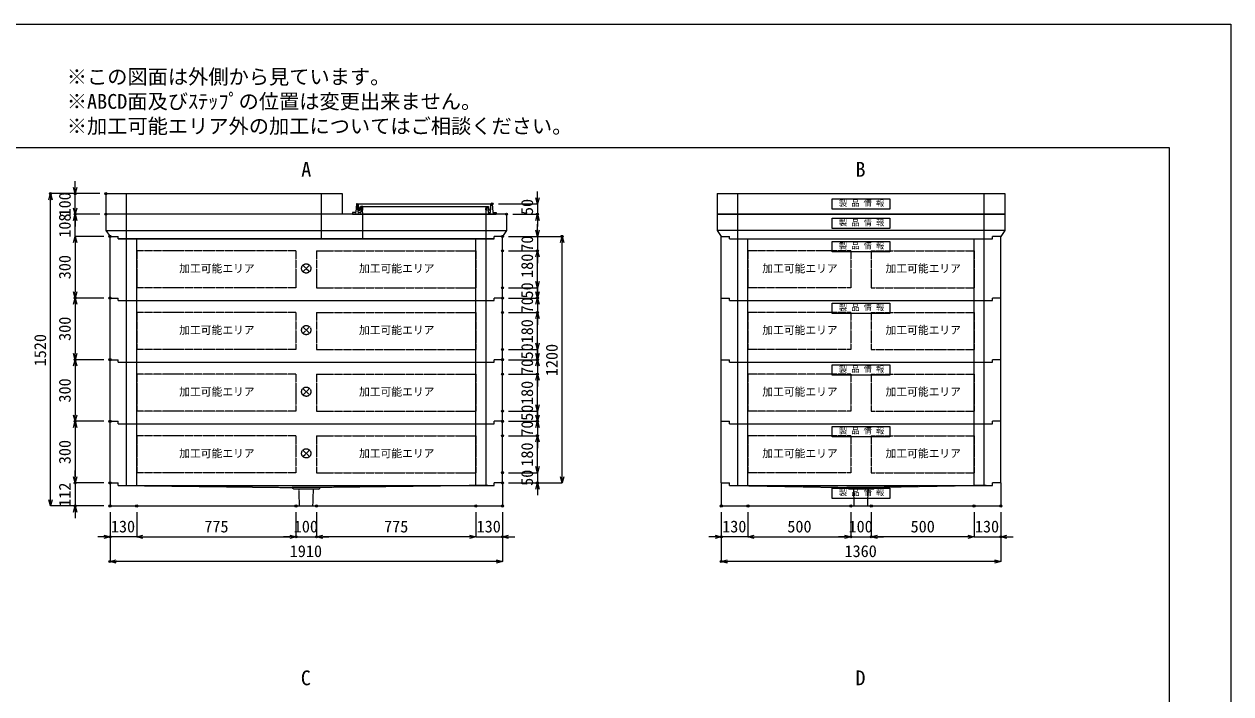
# Model space of a CAD drawing. Units: millimetres, scale not verified. Extents: x -4455 to 4455, y -3150 to 3150.
# Drawn here: x -1418 to 4455, y -109 to 3150 of the extents above; entities that cross this region are included whole.
import ezdxf
from ezdxf.enums import TextEntityAlignment as Align

# ---------------------------------------------------------------- set-up
doc = ezdxf.new("R2010")
doc.units = ezdxf.units.MM
doc.header["$LTSCALE"] = 20
doc.header["$PDMODE"] = 32
doc.header["$PDSIZE"] = 10
doc.linetypes.add('LONG_DASHED1', pattern=[7, 6, -1])
doc.linetypes.add('LONG_DOUBLE_CHAIN', pattern=[21.8, 18, -1, 0.6, -0.6, 0.6, -1])
for name, color, linetype, lineweight in [('0-0_D-TTL', 7, 'Continuous', 9), ('0-1_Defpoints', 7, 'Continuous', 9), ('0-3_D-TTL-TXT', 7, 'Continuous', 9), ('0-4_D-STR-TXT', 7, 'Continuous', 9), ('0-5_D-STR-DIM', 3, 'Continuous', 9), ('0-6_0', 7, 'Continuous', 9), ('0-7_D-STR', 7, 'Continuous', 9), ('0-8_D-STR-STR1', 7, 'LONG_DASHED1', 9), ('0-9_D-STR-STR5', 1, 'LONG_DOUBLE_CHAIN', 9), ('0-B_D-STR-STR4', 134, 'Continuous', 9)]:
    doc.layers.add(name, color=color, linetype=linetype, lineweight=lineweight)
doc.styles.add('ＭＳ ゴシック', font='')
doc.styles.get('ＭＳ ゴシック').set_extended_font_data('MS Gothic')

# ---------------------------------------------------------------- blocks, each defined once
blk = doc.blocks.new('A$C4DE05FD1')
at = {"layer": '0-0_D-TTL', "color": 134}
for p, q in [((4000, 76000), (114800, 76000)), ((114800, 76000), (114800, 4000))]:
    blk.add_line(p, q, dxfattribs=at)
at = {"layer": '0-1_Defpoints', "color": 134}
for p, q in [((0, 84000), (118800, 84000)), ((118800, 84000), (118800, 0))]:
    blk.add_line(p, q, dxfattribs=at)
at = {"layer": '0-3_D-TTL-TXT', "style": 'ＭＳ ゴシック'}
for s, p in [('※この図面は外側から見ています。', (43260.9, 79815.7)), ('※ABCD面及びｽﾃｯﾌﾟの位置は変更出来ません。', (43260.9, 78215.7)), ('※加工可能エリア外の加工についてはご相談ください。', (43260.9, 76615.7))]:
    blk.add_text(s, height=962.2, dxfattribs=at).set_placement(p, align=Align.BOTTOM_LEFT)
blk = doc.blocks.new('A$C31CA379A')
at = {"layer": '0-4_D-STR-TXT', "style": 'ＭＳ ゴシック'}
for s, p in [('A', (-325.9, -2190.5)), ('B', (35638.6, -2190.5)), ('C', (-351.4, -35190.5)), ('D', (35638.6, -35190.5))]:
    blk.add_text(s, height=962.2, dxfattribs=at).set_placement(p, align=Align.BOTTOM_LEFT)
blk = doc.blocks.new('A$C65632407')
at = {"layer": '0-7_D-STR', "linetype": 'LONG_DASHED1'}
for p, q in [((-9500, 0), (-9500, 2000)), ((9500, 0), (9500, 2000))]:
    blk.add_line(p, q, dxfattribs=at)
at = {"layer": '0-7_D-STR'}
blk.add_line((11500, 2000), (11500, 0), dxfattribs=at)
blk.add_lwpolyline([(11500, 2000), (-11500, 2000), (-11500, 0), (11500, 0)], dxfattribs=at)
blk = doc.blocks.new('A$C0EB83927')
at = {"layer": '0-7_D-STR'}
for p, q in [((-19100, 240), (-19100, -2000)), ((-19100, 240), (-18300, 240)), ((-18300, 0), (-18300, 240)), ((18300, 0), (-18300, 0)), ((19100, 240), (18300, 240)), ((18300, 0), (18300, 240)), ((19100, 240), (19100, -2000)), ((19100, -2000), (-19100, -2000))]:
    blk.add_line(p, q, dxfattribs=at)
at = {"layer": '0-7_D-STR', "linetype": 'LONG_DASHED1'}
for p, q in [((-17680, 0), (-1400, -200)), ((17680, 0), (1400, -200)), ((-1200, -380), (-1400, -200)), ((-1400, -200), (1400, -200)), ((-1200, -380), (1200, -380)), ((-653.3, -2000), (-705, -380)), ((653.3, -2000), (705, -380)), ((1200, -380), (1400, -200))]:
    blk.add_line(p, q, dxfattribs=at)
blk = doc.blocks.new('_Open30')
at = {"layer": '0-6_0'}
blk.add_line((0, 0), (-20, 0), dxfattribs=at)
blk.add_lwpolyline([(-20, 5.36), (0, 0), (-20, -5.36)], dxfattribs=at)
blk = doc.blocks.new('A$C3FC15DFF')
at = {"layer": '0-8_D-STR-STR1', "linetype": 'Continuous'}
blk.add_lwpolyline([(-2820, 0), (2820, 0), (2820, -1000), (-2820, -1000)], close=True, dxfattribs=at)
at = {"layer": '0-8_D-STR-STR1', "style": 'ＭＳ ゴシック'}
blk.add_text('製 品 情 報', height=577.3, dxfattribs=at).set_placement((-2149.6, -882.5), align=Align.BOTTOM_LEFT)
blk = doc.blocks.new('A$C08DA0B1C')
at = {"layer": '0-7_D-STR'}
blk.add_line((-14000, 2000), (-14000, 0), dxfattribs=at)
at = {"layer": '0-7_D-STR', "linetype": 'LONG_DASHED1'}
for p, q in [((-12000, 0), (-12000, 2000)), ((12000, 0), (12000, 2000))]:
    blk.add_line(p, q, dxfattribs=at)
at = {"layer": '0-7_D-STR'}
blk.add_lwpolyline([(-14000, 2000), (14000, 2000), (14000, 0), (-14000, 0)], dxfattribs=at)
at = {"layer": '0-8_D-STR-STR1'}
blk.add_blockref('A$C3FC15DFF', (0, 1500), dxfattribs=at)
blk = doc.blocks.new('A$C2CAB0034')
at = {"layer": '0-7_D-STR', "linetype": 'LONG_DASHED1'}
for p, q in [((-12000, 0), (-12000, 2400)), ((12000, 0), (12000, 2400))]:
    blk.add_line(p, q, dxfattribs=at)
at = {"layer": '0-7_D-STR'}
for p, q in [((14000, 820), (-14000, 820)), ((-13600, 240), (-12800, 240)), ((-12800, 0), (-12800, 240)), ((13600, 240), (12800, 240))]:
    blk.add_line(p, q, dxfattribs=at)
for points in [[(-14000, 2400), (14000, 2400), (14000, 820), (13600, 240)], [(-14000, 2400), (-14000, 820), (-13600, 240)], [(-12800, 0), (12800, 0), (12800, 240)]]:
    blk.add_lwpolyline(points, dxfattribs=at)
at = {"layer": '0-8_D-STR-STR1'}
blk.add_blockref('A$C3FC15DFF', (0, 2000), dxfattribs=at)
blk = doc.blocks.new('A$C35A123D8')
at = {"layer": '0-7_D-STR'}
for p, q in [((-13600, 240), (-13600, -2000)), ((-13600, 240), (-12800, 240)), ((-12800, 0), (-12800, 240)), ((-12800, 0), (12800, 0)), ((13600, 240), (12800, 240)), ((12800, 0), (12800, 240)), ((13600, 240), (13600, -2000)), ((-13600, -2000), (13600, -2000))]:
    blk.add_line(p, q, dxfattribs=at)
at = {"layer": '0-7_D-STR', "linetype": 'LONG_DASHED1'}
for p, q in [((-12180, 0), (-1400, -200)), ((12180, 0), (1400, -200)), ((-1200, -380), (-1400, -200)), ((1400, -200), (-1400, -200)), ((1200, -380), (-1200, -380)), ((-653.3, -2000), (-705, -380)), ((653.3, -2000), (705, -380)), ((1200, -380), (1400, -200))]:
    blk.add_line(p, q, dxfattribs=at)
at = {"layer": '0-8_D-STR-STR1'}
blk.add_blockref('A$C3FC15DFF', (0, -260), dxfattribs=at)
blk = doc.blocks.new('A$C35686FFE')
at = {"layer": '0-7_D-STR', "linetype": 'LONG_DASHED1'}
for p, q in [((-17500, 0), (-17500, 2400)), ((1500, 0), (1500, 2400)), ((5500, 0), (5500, 2400)), ((17500, 0), (17500, 2400))]:
    blk.add_line(p, q, dxfattribs=at)
at = {"layer": '0-7_D-STR'}
for p, q in [((-19500, 820), (19500, 820)), ((-19100, 240), (-18300, 240)), ((19100, 240), (18300, 240)), ((18300, 0), (18300, 240))]:
    blk.add_line(p, q, dxfattribs=at)
for points in [[(19500, 2400), (-19500, 2400), (-19500, 820), (-19100, 240)], [(19500, 2400), (19500, 820), (19100, 240)], [(18300, 0), (-18300, 0), (-18300, 240)]]:
    blk.add_lwpolyline(points, dxfattribs=at)
blk = doc.blocks.new('A$C61C9604E')
at = {"layer": '0-7_D-STR'}
for p, q in [((-13600, -5760), (-13600, 240)), ((-13600, 240), (-12800, 240)), ((-12800, 0), (-12800, 240)), ((-12800, 0), (12800, 0)), ((13600, 240), (12800, 240)), ((12800, 0), (12800, 240)), ((13600, -5760), (13600, 240)), ((-13600, -5760), (-12800, -5760)), ((-12800, -6000), (-12800, -5760)), ((13600, -5760), (12800, -5760)), ((12800, -6000), (12800, -5760)), ((-12800, -6000), (12800, -6000))]:
    blk.add_line(p, q, dxfattribs=at)
at = {"layer": '0-7_D-STR', "linetype": 'LONG_DASHED1'}
for p, q in [((-12000, -6000), (-12000, 0)), ((-11000, -6000), (-11000, 0)), ((11000, -6000), (11000, 0)), ((12000, -6000), (12000, 0))]:
    blk.add_line(p, q, dxfattribs=at)
at = {"layer": '0-9_D-STR-STR5'}
for p, q in [((-11000, -1160), (-11000, -4760)), ((-1000, -1160), (-11000, -1160)), ((-1000, -1160), (-1000, -4760)), ((1000, -1160), (11000, -1160)), ((1000, -1160), (1000, -4760)), ((11000, -1160), (11000, -4760)), ((-1000, -4760), (-11000, -4760)), ((1000, -4760), (11000, -4760))]:
    blk.add_line(p, q, dxfattribs=at)
at = {"layer": '0-8_D-STR-STR1'}
blk.add_blockref('A$C3FC15DFF', (0, -260), dxfattribs=at)
blk = doc.blocks.new('A$C284D0AE2')
at = {"layer": '0-B_D-STR-STR4'}
for p, q in [((-6980, 160), (-7000, 0)), ((-7000, 0), (7000, 0)), ((-6695.5, 160), (-6980, 160)), ((-6600, 1000), (-6655.6, 197.2)), ((-6500, 1000), (-6600, 1000)), ((-6442.7, 197.2), (-6500, 1000)), ((-6450, 1000), (-6450, 740)), ((-6450, 740), (-6438.3, 740)), ((-6418.4, 721.8), (-6390, 400)), ((-6235.7, 160), (-6402.8, 160)), ((-6390, 400), (-6290, 400)), ((-6290, 400), (-6230, 740)), ((-6230, 740), (6230, 740)), ((-6180, 740), (-6212.4, 401.3)), ((-6212.4, 401.3), (-6172.2, 401.3)), ((-6140, 680), (-6195.9, 195.4)), ((-6000, 740), (-6180, 740)), ((-6040, 680), (-6140, 680)), ((-6000, 0), (-6040, 680)), ((-6023.6, 401.3), (-5983.5, 401.3)), ((-5983.5, 401.3), (-6000, 740)), ((6000, 740), (6180, 740)), ((6212.4, 401.3), (6172.2, 401.3)), ((6180, 740), (6212.4, 401.3)), ((6235.7, 160), (6402.8, 160)), ((6695.5, 160), (6980, 160)), ((6980, 160), (7000, 0))]:
    blk.add_line(p, q, dxfattribs=at)
for points in [[(-6450, 1000), (6450, 1000), (6450, 740), (6438.3, 740)], [(6023.6, 401.3), (5983.5, 401.3), (6000, 740)], [(6000, 0), (6040, 680), (6140, 680), (6195.9, 195.4)], [(6418.4, 721.8), (6390, 400), (6290, 400), (6230, 740)], [(6442.7, 197.2), (6500, 1000), (6600, 1000), (6655.6, 197.2)]]:
    blk.add_lwpolyline(points, dxfattribs=at)
for centre, radius, start, end in [((-6695.5, 200), 40, 270, 356.0372), ((-6402.8, 200), 40, 184.08562, 270), ((-6438.3, 720), 20, 5.04245, 90), ((-6235.7, 200), 40, 270, 353.41806), ((6235.7, 200), 40, 186.58194, 270), ((6402.8, 200), 40, 270, 355.91438), ((6438.3, 720), 20, 90, 174.95755), ((6695.5, 200), 40, 183.9628, 270)]:
    blk.add_arc(centre, radius, start, end, dxfattribs=at)
blk = doc.blocks.new('A$C1C640AAB')
at = {"layer": '0-9_D-STR-STR5'}
for p, q in [((-318.2, -318.2), (318.2, 318.2)), ((-318.2, 318.2), (318.2, -318.2))]:
    blk.add_line(p, q, dxfattribs=at)
blk.add_circle((0, 0), 450, dxfattribs=at)
blk = doc.blocks.new('A$C25BF593D')
at = {"layer": '0-7_D-STR'}
for p, q in [((-19100, -5760), (-19100, 240)), ((-19100, 240), (-18300, 240)), ((-18300, 0), (-18300, 240)), ((-18300, 0), (18300, 0)), ((19100, 240), (18300, 240)), ((18300, 0), (18300, 240)), ((19100, -5760), (19100, 240)), ((-19100, -5760), (-18300, -5760)), ((-18300, -6000), (-18300, -5760)), ((19100, -5760), (18300, -5760)), ((18300, -6000), (18300, -5760)), ((-18300, -6000), (18300, -6000))]:
    blk.add_line(p, q, dxfattribs=at)
at = {"layer": '0-7_D-STR', "linetype": 'LONG_DASHED1'}
for p, q in [((-17500, -6000), (-17500, 0)), ((-16500, -6000), (-16500, 0)), ((16500, -6000), (16500, 0)), ((17500, -6000), (17500, 0))]:
    blk.add_line(p, q, dxfattribs=at)
at = {"layer": '0-9_D-STR-STR5'}
for p, q in [((-16500, -1160), (-16500, -4760)), ((-1000, -1160), (-16500, -1160)), ((-1000, -1160), (-1000, -4760)), ((1000, -1160), (16500, -1160)), ((1000, -1160), (1000, -4760)), ((16500, -1160), (16500, -4760)), ((-1000, -4760), (-16500, -4760)), ((1000, -4760), (16500, -4760))]:
    blk.add_line(p, q, dxfattribs=at)
blk = doc.blocks.new('A$C088105a1')
at = {"layer": '0-7_D-STR'}
blk.add_blockref('A$C25BF593D', (0, 0), dxfattribs=at)
at = {"layer": '0-9_D-STR-STR5'}
blk.add_blockref('A$C1C640AAB', (0, -2880), dxfattribs=at)

msp = doc.modelspace()

# ---------------------------------------------------------------- linework, layer by layer
at = {"layer": '0-1_Defpoints'}
for p in [(-1290, 2325), (-1170, 2325), (-1020, 2325), (860, 2275), (-1170, 2225), (-1020, 2225), (930, 2225), (1080, 2225), (-1000, 2117), (-1000, 2117), (910, 2117), (910, 2117), (1200, 2117), (910, 2047), (1080, 2047), (-1170, 1817), (-1000, 1817), (-1000, 1817), (910, 1867), (910, 1817), (910, 1817), (1080, 1817), (910, 1747), (1080, 1747), (910, 1567), (-1170, 1517), (-1000, 1517), (-1000, 1517), (910, 1517), (910, 1517), (1080, 1517), (910, 1447), (1080, 1447), (910, 1267), (-1170, 1217), (-1000, 1217), (-1000, 1217), (910, 1217), (910, 1217), (1080, 1217), (910, 1147), (1080, 1147), (910, 967), (-1170, 917), (-1000, 917), (-1000, 917), (910, 917), (910, 917), (1080, 917), (-1170, 805), (-1000, 805), (-1000, 805), (-1000, 805), (-1000, 805), (-870, 805), (-95, 805), (5, 805), (780, 805), (910, 805), (1975, 805), (1975, 805), (2105, 805), (2605, 805), (2705, 805), (3205, 805), (3335, 805), (-1000, 655), (-95, 655), (5, 655), (910, 655), (1975, 655), (2605, 655), (2705, 655), (3335, 655), (-1000, 535), (1975, 535)]:
    msp.add_point(p, dxfattribs=at)
at = {"layer": '0-5_D-STR-DIM'}
for p, q in [((-1170, 2355), (-1170, 2385)), ((-1050, 2325), (-1290, 2325)), ((-1290, 835), (-1290, 2295)), ((-1050, 2325), (-1170, 2325)), ((-1170, 2225), (-1170, 2325)), ((1080, 2305), (1080, 2335)), ((-1170, 2255), (-1170, 2285)), ((890, 2275), (1080, 2275)), ((1080, 2275), (1080, 2225)), ((-1050, 2225), (-1170, 2225)), ((-1170, 2117), (-1170, 2225)), ((-1050, 2225), (-1170, 2225)), ((-1170, 2195), (-1170, 2165)), ((960, 2225), (1080, 2225)), ((1080, 2195), (1080, 2165)), ((1080, 2147), (1080, 2177)), ((-1030, 2117), (-1170, 2117)), ((-1030, 2117), (-1170, 2117)), ((940, 2117), (1200, 2117)), ((940, 2117), (1080, 2117)), ((1080, 2117), (1080, 2047)), ((-1170, 2087), (-1170, 2057)), ((-1170, 2087), (-1170, 1847)), ((1200, 947), (1200, 2087)), ((940, 2047), (1080, 2047)), ((940, 2047), (1080, 2047)), ((1080, 1897), (1080, 2017)), ((1080, 2017), (1080, 1987)), ((1080, 1897), (1080, 1927)), ((940, 1867), (1080, 1867)), ((940, 1867), (1080, 1867)), ((1080, 1847), (1080, 1877)), ((1080, 1867), (1080, 1817)), ((-1030, 1817), (-1170, 1817)), ((-1030, 1817), (-1170, 1817)), ((-1170, 1787), (-1170, 1547)), ((940, 1817), (1080, 1817)), ((940, 1817), (1080, 1817)), ((1080, 1817), (1080, 1747)), ((1080, 1787), (1080, 1757)), ((940, 1747), (1080, 1747)), ((940, 1747), (1080, 1747)), ((1080, 1597), (1080, 1717)), ((1080, 1717), (1080, 1687)), ((1080, 1597), (1080, 1627)), ((940, 1567), (1080, 1567)), ((940, 1567), (1080, 1567)), ((1080, 1547), (1080, 1577)), ((1080, 1567), (1080, 1517)), ((-1030, 1517), (-1170, 1517)), ((-1030, 1517), (-1170, 1517)), ((-1170, 1487), (-1170, 1247)), ((940, 1517), (1080, 1517)), ((940, 1517), (1080, 1517)), ((1080, 1517), (1080, 1447)), ((1080, 1487), (1080, 1457)), ((940, 1447), (1080, 1447)), ((940, 1447), (1080, 1447)), ((1080, 1297), (1080, 1417)), ((1080, 1417), (1080, 1387)), ((1080, 1297), (1080, 1327)), ((940, 1267), (1080, 1267)), ((940, 1267), (1080, 1267)), ((1080, 1247), (1080, 1277)), ((1080, 1267), (1080, 1217)), ((-1030, 1217), (-1170, 1217)), ((-1030, 1217), (-1170, 1217)), ((-1170, 1187), (-1170, 947)), ((940, 1217), (1080, 1217)), ((940, 1217), (1080, 1217)), ((1080, 1217), (1080, 1147)), ((1080, 1187), (1080, 1157)), ((940, 1147), (1080, 1147)), ((940, 1147), (1080, 1147)), ((1080, 997), (1080, 1117)), ((1080, 1117), (1080, 1087)), ((1080, 997), (1080, 1027)), ((-1170, 947), (-1170, 977)), ((940, 967), (1080, 967)), ((940, 967), (1080, 967)), ((1080, 967), (1080, 917)), ((-1030, 917), (-1170, 917)), ((-1170, 917), (-1170, 805)), ((-1030, 917), (-1170, 917)), ((940, 917), (1200, 917)), ((940, 917), (1080, 917)), ((1080, 887), (1080, 857)), ((-1030, 805), (-1290, 805)), ((-1030, 805), (-1170, 805)), ((-1170, 775), (-1170, 745)), ((-1000, 775), (-1000, 535)), ((-1000, 775), (-1000, 655)), ((-870, 775), (-870, 655)), ((-870, 775), (-870, 655)), ((-95, 775), (-95, 655)), ((-95, 775), (-95, 655)), ((5, 775), (5, 655)), ((5, 775), (5, 655)), ((780, 775), (780, 655)), ((780, 775), (780, 655)), ((910, 775), (910, 655)), ((910, 775), (910, 535)), ((1975, 775), (1975, 535)), ((1975, 775), (1975, 655)), ((2105, 775), (2105, 655)), ((2105, 775), (2105, 655)), ((2605, 775), (2605, 655)), ((2605, 775), (2605, 655)), ((2705, 775), (2705, 655)), ((2705, 775), (2705, 655)), ((3205, 775), (3205, 655)), ((3205, 775), (3205, 655)), ((3335, 775), (3335, 655)), ((3335, 775), (3335, 535)), ((-1030, 655), (-1060, 655)), ((-870, 655), (-1000, 655)), ((-840, 655), (-125, 655)), ((-840, 655), (-810, 655)), ((-125, 655), (-155, 655)), ((-95, 655), (5, 655)), ((750, 655), (35, 655)), ((35, 655), (65, 655)), ((750, 655), (720, 655)), ((780, 655), (910, 655)), ((940, 655), (970, 655)), ((1945, 655), (1915, 655)), ((2105, 655), (1975, 655)), ((2135, 655), (2575, 655)), ((2135, 655), (2165, 655)), ((2575, 655), (2545, 655)), ((2605, 655), (2705, 655)), ((3175, 655), (2735, 655)), ((2735, 655), (2765, 655)), ((3175, 655), (3145, 655)), ((3205, 655), (3335, 655)), ((3365, 655), (3395, 655)), ((880, 535), (-970, 535)), ((3305, 535), (2005, 535))]:
    msp.add_line(p, q, dxfattribs=at)

# ---------------------------------------------------------------- block references
at = {"layer": '0-0_D-TTL', "xscale": 0.075, "yscale": 0.075}
msp.add_blockref('A$C4DE05FD1', (-4455, -3150), dxfattribs=at)
at = {"layer": '0-4_D-STR-TXT', "xscale": 0.075, "yscale": 0.075}
msp.add_blockref('A$C31CA379A', (-45, 2550), dxfattribs=at)
at = {"layer": '0-5_D-STR-DIM', "xscale": 1.5, "yscale": 1.5}
for p, rotation in [((-1170, 2325), 270), ((-1290, 2325), 90), ((1080, 2275), 270), ((-1170, 2225), 270), ((-1170, 2225), 90), ((1080, 2225), 90), ((-1170, 2117), 90), ((-1170, 2117), 90), ((1080, 2117), 270), ((1200, 2117), 90), ((1080, 2047), 90), ((1080, 2047), 90), ((1080, 1867), 270), ((1080, 1867), 270), ((-1170, 1817), 270), ((1080, 1817), 270), ((-1170, 1817), 90), ((1080, 1817), 90), ((1080, 1747), 90), ((1080, 1747), 90), ((1080, 1567), 270), ((1080, 1567), 270), ((-1170, 1517), 270), ((1080, 1517), 270), ((-1170, 1517), 90), ((1080, 1517), 90), ((1080, 1447), 90), ((1080, 1447), 90), ((1080, 1267), 270), ((1080, 1267), 270), ((-1170, 1217), 270), ((1080, 1217), 270), ((-1170, 1217), 90), ((1080, 1217), 90), ((1080, 1147), 90), ((1080, 1147), 90), ((-1170, 917), 270), ((-1170, 917), 270), ((1080, 967), 270), ((1080, 967), 270), ((1200, 917), 270), ((1080, 917), 90), ((-1290, 805), 270), ((-1170, 805), 90), ((-870, 655), 180), ((-870, 655), 180), ((5, 655), 180), ((5, 655), 180), ((910, 655), 180), ((2105, 655), 180), ((2105, 655), 180), ((2705, 655), 180), ((2705, 655), 180), ((3335, 655), 180), ((-1000, 535), 180), ((1975, 535), 180)]:
    msp.add_blockref('_Open30', p, dxfattribs=dict(at, rotation=rotation))
for p in [(-1000, 655), (-95, 655), (-95, 655), (780, 655), (780, 655), (1975, 655), (2605, 655), (2605, 655), (3205, 655), (3205, 655), (910, 535), (3335, 535)]:
    msp.add_blockref('_Open30', p, dxfattribs=at)
at = {"layer": '0-7_D-STR', "yscale": 0.05}
for name, p, xscale in [('A$C65632407', (-445, 2225), -0.05), ('A$C08DA0B1C', (2655, 2225), 0.05), ('A$C35686FFE', (-45, 2105), 0.05), ('A$C2CAB0034', (2655, 2105), 0.05), ('A$C088105a1', (-45, 2105), 0.05), ('A$C61C9604E', (2655, 2105), 0.05), ('A$C088105a1', (-45, 1805), 0.05), ('A$C61C9604E', (2655, 1805), 0.05), ('A$C088105a1', (-45, 1505), 0.05), ('A$C61C9604E', (2655, 1505), 0.05), ('A$C088105a1', (-45, 1205), 0.05), ('A$C61C9604E', (2655, 1205), 0.05), ('A$C0EB83927', (-45, 905), -0.05), ('A$C35A123D8', (2655, 905), 0.05)]:
    msp.add_blockref(name, p, dxfattribs=dict(at, xscale=xscale))
at = {"layer": '0-B_D-STR-STR4', "xscale": 0.05, "yscale": 0.05}
msp.add_blockref('A$C284D0AE2', (530, 2225), dxfattribs=at)

# ---------------------------------------------------------------- texts
at = {"layer": '0-5_D-STR-DIM', "style": 'ＭＳ ゴシック'}
for s, p in [('100', (-1173.9, 2214.22)), ('50', (1076.1, 2220.85)), ('108', (-1173.9, 2110.67)), ('70', (1076.1, 2042.1)), ('300', (-1173.9, 1908.35)), ('180', (1076.1, 1914.93)), ('50', (1076.1, 1814.86)), ('70', (1076.1, 1742.1)), ('300', (-1173.9, 1608.35)), ('180', (1076.1, 1596.22)), ('1520', (-1293.9, 1484.72)), ('50', (1076.1, 1518.44)), ('1200', (1196.1, 1436.72)), ('70', (1076.1, 1442.1)), ('300', (-1173.9, 1308.35)), ('180', (1076.1, 1296.22)), ('50', (1076.1, 1219.42)), ('70', (1076.1, 1142.1)), ('300', (-1173.9, 1008.35)), ('180', (1076.1, 996.22)), ('50', (1076.1, 902.85)), ('112', (-1173.9, 800.85))]:
    msp.add_text(s, height=57.77, rotation=90, dxfattribs=at).set_placement(p, align=Align.BOTTOM_LEFT)
for s, p in [('130', (-995.78, 658.9)), ('775', (-541.12, 658.9)), ('100', (-105.78, 658.9)), ('775', (333.88, 658.9)), ('130', (784.22, 658.9)), ('130', (1979.22, 658.9)), ('500', (2296.35, 658.9)), ('100', (2594.22, 658.9)), ('500', (2896.35, 658.9)), ('130', (3209.22, 658.9)), ('1910', (-125.28, 538.9)), ('1360', (2574.72, 538.9))]:
    msp.add_text(s, height=57.77, dxfattribs=at).set_placement(p, align=Align.BOTTOM_LEFT)
at = {"layer": '0-9_D-STR-STR5', "style": 'ＭＳ ゴシック'}
for p in [(-662.98, 1930.03), (212.02, 1930.03), (2174.52, 1930.03), (2774.52, 1930.03), (-662.98, 1630.03), (212.02, 1630.03), (2174.52, 1630.03), (2774.52, 1630.03), (-662.98, 1330.03), (212.02, 1330.03), (2174.52, 1330.03), (2774.52, 1330.03), (-662.98, 1030.03), (212.02, 1030.03), (2174.52, 1030.03), (2774.52, 1030.03)]:
    msp.add_text('加工可能エリア', height=38.42, dxfattribs=at).set_placement(p, align=Align.BOTTOM_LEFT)

doc.saveas('drawing.dxf')
